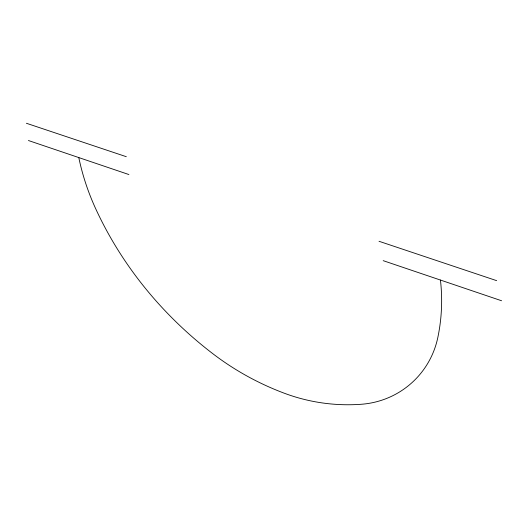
<?xml version="1.0" encoding="UTF-8"?>
<svg xmlns="http://www.w3.org/2000/svg" width="528" height="528" viewBox="0 0 528 528"><rect width="100%" height="100%" fill="white"/><g stroke="black" fill="none" stroke-linecap="round" stroke-linejoin="round"><path stroke-width="0.79" d="M26.4 123.262L126.311 156.704M379.025 241.283L496.657 280.658M28.42 140.514L128.905 174.55M383.183 260.66L501.6 300.762M440.431 280.045A178.134 176.537 -65.5 0 1 437.831 337.471A87.074 85.43 43.4 0 1 361.291 404.27A177.474 173.276 6.1 0 1 284.117 393.155A274.197 260.601 1 0 1 212.85 353.714A413.226 378.002 2.9 0 1 95.7 208.751A267.973 252.529 -7.7 0 1 78.791 157.575"/></g></svg>
